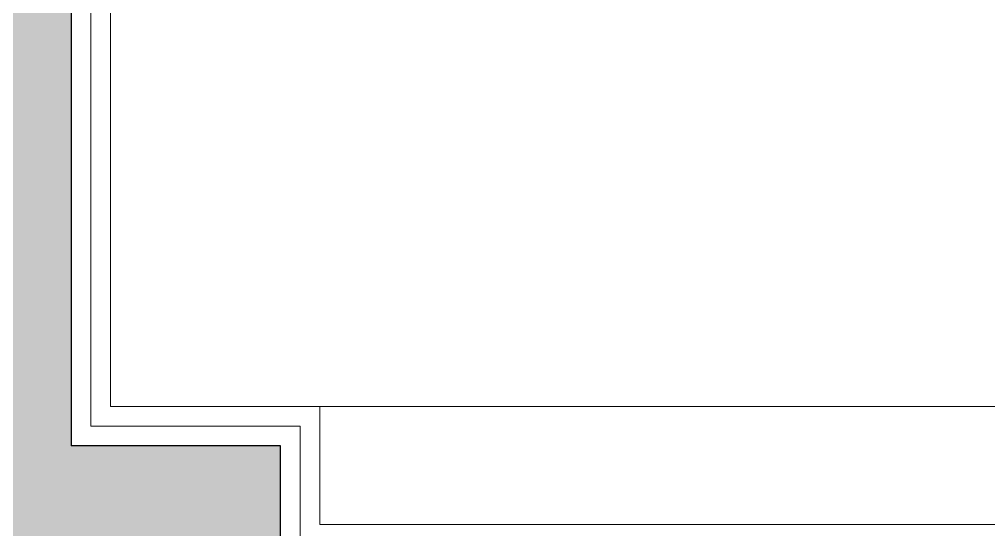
# Model space of a CAD drawing. Header units: inches. Extents: x 211391 to 214260, y -106888 to -102532.
# Drawn here: x 213209.16 to 213246.11, y -106736.6 to -106717.15 of the extents above; entities that cross this region are included whole.
import ezdxf

# ---------------------------------------------------------------- set-up
doc = ezdxf.new("R2010")
doc.units = ezdxf.units.IN
doc.header["$MEASUREMENT"] = 0
for name, color, linetype, lineweight in [('HATCH', 251, 'Continuous', 13), ('STONE', 1, 'Continuous', 18), ('WALL', 5, 'Continuous', 25)]:
    doc.layers.add(name, color=color, linetype=linetype, lineweight=lineweight)

msp = doc.modelspace()

# ---------------------------------------------------------------- hatches: boundary and pattern name
at = {"layer": 'HATCH', "ltscale": 15}
h = msp.add_hatch(color=256, dxfattribs=at)
h.dxf.hatch_style = 1
h.paths.add_polyline_path([(213252.888, -106665.905), (213180.888, -106665.905), (213180.888, -106670.405), (213206.638, -106670.405), (213206.638, -106733.405), (213141.888, -106733.405), (213141.888, -106742.405), (213129.888, -106742.405), (213129.888, -106745.405), (213144.888, -106745.405), (213144.888, -106748.405), (213147.888, -106748.405), (213147.888, -106746.905), (213149.388, -106746.905), (213149.388, -106748.405), (213153.888, -106748.405), (213153.888, -106742.405), (213279.888, -106742.405), (213279.888, -106748.405), (213284.388, -106748.405), (213284.388, -106746.905), (213285.888, -106746.905), (213285.888, -106748.405), (213288.888, -106748.405), (213288.888, -106745.405), (213303.888, -106745.405), (213303.888, -106742.405), (213291.888, -106742.405), (213291.888, -106733.405), (213284.184, -106733.405), (213284.184, -106737.905), (213219.117, -106737.905), (213219.117, -106733.405), (213211.138, -106733.405), (213211.138, -106670.405), (213252.888, -106670.405)])

# ---------------------------------------------------------------- linework, layer by layer
at = {"layer": 'STONE'}
msp.add_line((213282.683, -106731.905), (213220.616, -106731.905), dxfattribs=at)
for points in [[(213200.638, -106687.386), (213200.638, -106671.905), (213179.388, -106671.905), (213179.388, -106664.405), (213254.388, -106664.405), (213254.388, -106671.905), (213212.638, -106671.905), (213212.638, -106731.905), (213220.616, -106731.905), (213220.616, -106736.405)], [(213201.388, -106686.636), (213201.388, -106671.155), (213180.138, -106671.155), (213180.138, -106665.155), (213253.638, -106665.155), (213253.638, -106671.155), (213211.888, -106671.155), (213211.888, -106732.655), (213219.866, -106732.655), (213219.866, -106737.155), (213283.433, -106737.155)], [(213220.616, -106736.405), (213282.683, -106736.405)]]:
    msp.add_lwpolyline(points, dxfattribs=at)
at = {"layer": 'WALL', "ltscale": 20}
for p in [(213211.138, -106670.405), (213219.117, -106733.405)]:
    msp.add_line(p, (213211.138, -106733.405), dxfattribs=at)
at = {"layer": 'WALL', "ltscale": 25}
msp.add_line((213219.117, -106737.905), (213219.117, -106733.405), dxfattribs=at)

doc.saveas('drawing.dxf')
